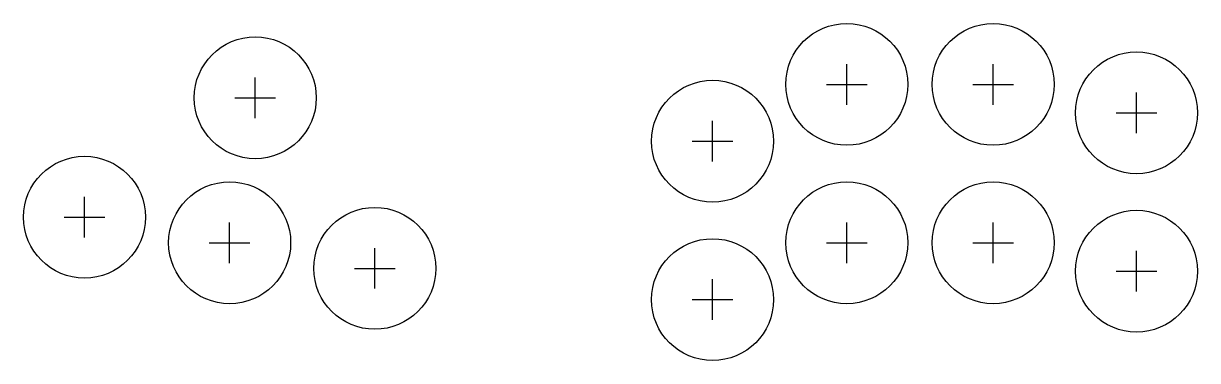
# Model space of a CAD drawing. Header units: millimetres. Extents: x -41 to 190, y -23 to 43.
import ezdxf

# ---------------------------------------------------------------- set-up
doc = ezdxf.new("R2010")
doc.units = ezdxf.units.MM
doc.layers.add('BUTTONS', color=1, linetype='Continuous')
doc.layers.add('REFERENCE', color=8, linetype='Continuous')

msp = doc.modelspace()

# ---------------------------------------------------------------- linework, layer by layer
at = {"layer": 'BUTTONS'}
for centre in [(121.4, 31.2), (150.2, 31.2), (5.0358, 28.5594), (178.4, 25.6), (95, 20), (-28.5594, 5.0358), (0, 0), (121.4, 0), (150.2, 0), (28.5594, -5.0358), (178.4, -5.6), (95, -11.2)]:
    msp.add_circle(centre, 12, dxfattribs=at)
at = {"layer": 'REFERENCE'}
for p, q in [((121.4, 27.2), (121.4, 35.2)), ((150.2, 27.2), (150.2, 35.2)), ((5.0358, 24.5594), (5.0358, 32.5594)), ((117.4, 31.2), (125.4, 31.2)), ((146.2, 31.2), (154.2, 31.2)), ((1.0358, 28.5594), (9.0358, 28.5594)), ((178.4, 21.6), (178.4, 29.6)), ((174.4, 25.6), (182.4, 25.6)), ((95, 16), (95, 24)), ((91, 20), (99, 20)), ((-28.5594, 1.0358), (-28.5594, 9.0358)), ((-32.5594, 5.0358), (-24.5594, 5.0358)), ((0, -4), (0, 4)), ((121.4, -4), (121.4, 4)), ((150.2, -4), (150.2, 4)), ((-4, 0), (4, 0)), ((117.4, 0), (125.4, 0)), ((146.2, 0), (154.2, 0)), ((28.5594, -9.0358), (28.5594, -1.0358)), ((178.4, -9.6), (178.4, -1.6)), ((24.5594, -5.0358), (32.5594, -5.0358)), ((174.4, -5.6), (182.4, -5.6)), ((95, -15.2), (95, -7.2)), ((91, -11.2), (99, -11.2))]:
    msp.add_line(p, q, dxfattribs=at)

doc.saveas('drawing.dxf')
